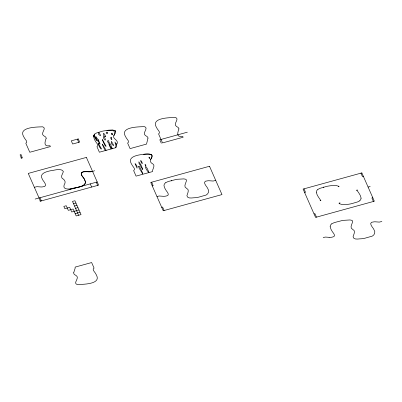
<?xml version="1.0" encoding="UTF-8"?>
<svg xmlns="http://www.w3.org/2000/svg" width="402" height="402" viewBox="0 0 402 402"><rect width="100%" height="100%" fill="white"/><g stroke="black" fill="none" stroke-linecap="round" stroke-linejoin="round"><path stroke-width="0.6" d="M115.856 147.67L116.5 144.735L114.972 141.991L115.62 144.921A11.764 10.156 26.4 0 0 116.077 145.851L115.856 147.67L99.384 152.207L96.947 146.675C99.626 145.278 95.721 142.444 95.184 140.765A23.592 20.366 26.4 0 1 94.395 139.328L93.565 136.278L94.746 134.047L96.586 132.951L102.626 131.137L108.414 130.198L113.228 130.142L115.128 133.097L114.836 133.74M114.676 134.072C110.359 139.192 119.902 139.479 116.66 144.338M150.649 159.594C149.735 161.428 151.102 163.182 152.77 163.835C155.74 165.724 152.177 169.051 152.544 171.584L136.072 176.121L133.635 170.589C136.313 169.192 132.409 166.358 131.871 164.679A23.592 20.366 26.4 0 1 131.082 163.242C126.283 154.283 147.333 153.644 151.559 154.514L152.157 155.886L150.649 159.594C155.293 153.403 147.996 153.428 143.559 154.273M116.907 143.69L116.5 144.735L116.605 144.469M113.962 135.68L115.394 132.328L115.143 130.796A1.317 1.136 26.4 0 0 114.871 130.6L115.49 131.554M359.589 200.889L357.679 201.889L351.921 203.588A21.17 18.276 26.4 0 1 350.69 203.884L348.469 204.256A45.441 39.23 26.4 0 1 346.715 204.447L342.152 204.528L339.755 203.834A1.347 1.161 26.4 0 1 339.288 203.09M165.483 182.779L168.116 181.538L176.639 179.317L183.804 178.89L185.644 179.242L186.508 180.006C186.503 182.674 182.804 186.578 186.543 188.362C189.885 189.593 187.483 193.427 186.9 195.734C187.513 199.291 192.854 197.603 195.427 197.704C198.482 197.498 201.322 196.307 204.266 195.593C207.608 195.317 210.025 191.613 207.859 188.749A23.753 20.512 26.4 0 0 207.07 187.307C205.06 184.739 202.236 180.799 207.754 180.799A9.889 8.537 26.4 0 1 208.97 180.734L213.145 181.036L215.738 180.423M317.836 189.417L320.113 188.287L326.278 186.498A20.532 17.728 26.4 0 1 327.479 186.216L329.6 185.87A55.722 48.114 26.4 0 1 331.374 185.669L336.157 185.528L338.574 186.221A1.015 0.879 26.4 0 1 338.73 186.397M331.645 223.844L334.278 222.602L342.8 220.381L349.966 219.954L351.8 220.306L352.67 221.07C352.665 223.738 348.966 227.643 352.705 229.426C356.046 230.658 353.644 234.492 353.062 236.798C353.675 240.356 359.016 238.667 361.589 238.768C364.644 238.562 367.483 237.371 370.428 236.657C373.77 236.381 376.187 232.678 374.021 229.813A23.753 20.512 26.4 0 0 373.232 228.371C371.222 225.803 368.398 221.864 373.915 221.864A9.889 8.537 26.4 0 1 375.126 221.798L379.307 222.1L381.9 221.487M82.797 185.84L83.998 185.096A5.271 4.553 26.4 0 0 85.289 183.352L85.43 181.779L84.706 179.759A23.808 20.557 26.4 0 0 84.37 179.106C74.923 167.845 89.234 173.764 94.626 170.689M69.209 189.533C74.189 186.814 82.862 188.618 85.45 182.644A3.744 3.231 26.4 0 0 85.465 182.116L84.37 179.106A25.075 21.653 26.4 0 0 83.551 177.689C78.686 172.749 82.405 170.935 87.742 171.739M34.361 187.287L36.949 186.674L41.13 186.975A9.889 8.537 26.4 0 0 42.341 186.91C47.863 186.91 45.039 182.97 43.029 180.403A23.592 20.366 26.4 0 1 42.24 178.96C38.868 173.538 46.557 171.559 50.471 170.775C54.18 170.458 60.948 167.795 63.335 171.378C63.079 173.679 60.36 176.126 62.189 178.382C64.652 179.573 66.224 181.99 64.235 184.654C61.225 192.945 78.631 187.061 82.44 185.97M92.505 171.272L90.385 171.855L87.983 171.77M98.837 132.544L98.515 133.841A3.206 2.769 26.4 0 0 98.872 134.66L100.148 135.519M187.352 132.188L159.795 139.78L161.323 143.248M35.13 199.06L97.219 181.965M73.521 203.719L75.943 203.05M74.541 206.03L76.963 205.362M152.273 185.915L153.182 185.664L151.654 182.196M75.556 208.342L77.978 207.673M78.998 209.985L71.732 211.985L69.692 207.362L64.848 208.698L63.828 206.387L66.25 205.718L68.29 210.341L73.134 209.005L76.189 215.939L81.033 214.608L74.923 200.739L72.501 201.407L78.611 215.276M75.174 213.628L80.018 212.296M161.694 207.296L162.604 207.045L164.132 210.512M304.626 192.553L305.535 192.302L304.007 188.834M363.378 176.367L362.468 176.619L360.941 173.151M338.303 186.513L339.213 186.267M356.278 190.312L357.489 189.98M368.091 187.061L370.207 186.473M320.062 200.608L320.972 200.362M338.866 203.206L340.077 202.874M314.047 213.929L314.957 213.683L316.485 217.15M372.8 197.749L371.89 198L373.418 201.467M105.264 136.765L103.882 135.65A4.925 4.251 26.4 0 1 103.43 134.635C102.741 131.489 105.229 134.685 105.525 136.534A0.533 0.462 26.4 0 1 105.269 136.775M113.274 145.429L111.806 144.147A6.115 5.281 26.4 0 1 111.309 143.027L111.409 141.298L113.56 145.087A0.608 0.528 26.4 0 1 113.289 145.449M135.147 163.73L136.479 165.162A8.95 7.728 26.4 0 1 137.017 166.378L137.062 168.162L135.072 163.77M106.872 130.359L112.761 130.097L115.143 130.796A1.211 1.045 26.4 0 1 115.48 131.554M329.107 237.326L325.504 237.069A8.447 7.291 26.4 0 0 323.163 237.693M107.083 132.183L107.706 132.992A0.794 0.683 26.4 0 1 106.872 133.564A0.794 0.683 26.4 0 1 106.188 132.68A0.794 0.683 26.4 0 1 107.118 132.208M98.797 140.926L95.782 136.399L96.048 138.042A12.628 10.904 26.4 0 0 96.771 139.73L98.143 141.454L98.214 140.137L98.374 141.057A8.336 7.196 26.4 0 0 99.299 143.182L100.023 144.097L98.384 139.856M148.725 172.634C143.429 166.388 145.509 163.679 148.212 170.674A35.14 30.341 26.4 0 1 148.981 172.564M112.294 148.65A35.14 30.341 26.4 0 0 111.525 146.76C108.826 139.765 106.741 142.474 112.037 148.72M105.299 150.579L103.927 148.001A40.16 34.672 26.4 0 1 102.887 145.594L102.364 144.142L106.188 150.333M98.972 132.524L100.49 135.167A0.683 0.588 26.4 0 1 100.158 135.534M108.314 140.675L109.048 141.971A0.91 0.784 26.4 0 1 107.967 142.197A0.91 0.784 26.4 0 1 107.419 141.228A0.91 0.784 26.4 0 1 108.319 140.68M99.52 146.956L101.193 149.137L101.234 148.413L98.173 143.223L98.44 144.333A19.14 16.527 26.4 0 0 99.53 146.956M140.841 164.725L138.841 161.825L139.037 163.423L142.66 169.528L142.253 168.106A31.421 27.13 26.4 0 0 140.831 164.73M320.625 200.457L320.424 200.05A10.326 8.914 26.4 0 0 319.962 199.317L318.907 197.779A27.18 23.472 26.4 0 1 317.123 194.764L316.379 192.402M323.58 187.005L323.831 187.583M171.227 180.367L171.483 180.945M77.34 139.162L78.737 142.343M96.309 182.212L97.706 185.392M90.249 183.88L91.651 187.061M39.979 197.729L41.376 200.905M20.944 157.614L21.326 158.478M39.914 200.663L40.295 201.528M108.987 144.022L109.666 145.951A35.773 30.884 26.4 0 0 111.047 148.996M149.333 158.418L148.941 157.122A0.794 0.688 26.4 0 1 149.343 158.428M330.193 226.828L330.946 229.185A27.18 23.472 26.4 0 0 332.725 232.205C334.132 233.617 335.811 236.788 332.565 237.029A10.683 9.221 26.4 0 1 329.112 237.341M94.746 134.047A5.095 4.402 26.4 0 0 93.967 135.032L96.857 140.439L95.736 139.187L93.817 135.333A4.201 3.623 26.4 0 0 93.545 136.64M111.867 133.233A0.955 0.824 26.4 0 1 112.253 133.208L112.65 134.504A0.965 0.834 26.4 0 1 112.459 134.58M112.48 134.615A0.834 0.719 26.4 0 1 111.349 134.132A0.834 0.719 26.4 0 1 111.851 133.193M98.279 140.132A0.623 0.538 26.4 0 1 98.374 139.851M165.518 182.82A4.638 4.005 26.4 0 0 163.991 185.764L164.79 188.121A27.18 23.472 26.4 0 0 166.564 191.141C167.971 192.558 169.649 195.724 166.403 195.965A10.683 9.221 26.4 0 1 162.951 196.276L159.343 196.005A8.447 7.291 26.4 0 0 157.001 196.628M356.931 190.131A8.864 7.653 26.4 0 0 357.413 190.905L358.353 192.277A28.567 24.663 26.4 0 1 360.308 195.538L361.046 197.9A3.884 3.357 26.4 0 1 361.006 198.613M361.021 198.618A4.829 4.171 26.4 0 1 359.569 200.864M316.339 192.402A4.638 4.005 26.4 0 1 317.871 189.458M330.153 226.828A4.638 4.005 26.4 0 1 331.68 223.884M142.207 163.378C141.388 163.84 139.579 158.353 141.62 161.544A5.211 4.497 26.4 0 1 142.157 162.946L142.207 163.378M110.796 137.836L110.821 138.177A2.191 1.889 26.4 0 0 111.339 139.218L111.856 139.594L111.409 137.218A0.533 0.462 26.4 0 0 111.188 137.228L110.796 137.836M138.66 166.257L139.052 168.056L142.785 173.93A29.14 25.16 26.4 0 0 141.901 171.513L141.625 170.835A40.421 34.899 26.4 0 0 140.926 169.312C140.368 168.599 139.569 165.835 138.66 166.257M46.175 138.293C44.632 142.529 43.501 146.901 50.014 145.745L50.386 146.589L29.793 152.257L25.823 143.258C28.502 141.861 24.597 139.027 24.06 137.348A23.592 20.366 26.4 0 1 23.271 135.911C18.814 126.761 38.11 127.032 42.637 126.816C47.33 128.143 39.924 133.283 43.657 135.725C44.632 136.434 46.16 136.821 46.175 138.293M73.737 272.596C73.42 274.285 75.124 274.888 76.239 275.621C79.978 278.063 72.566 283.199 77.264 284.531C81.792 284.314 101.083 284.586 96.631 275.435A23.592 20.366 26.4 0 0 95.842 273.993C95.299 272.315 91.395 269.486 94.073 268.089L91.636 262.556L75.169 267.089L75.079 268.461L73.737 272.596M147.976 138.117L146.534 144.082L130.067 148.614L127.63 143.082C130.308 141.685 126.404 138.851 125.861 137.172A23.592 20.366 26.4 0 1 125.072 135.735C120.615 126.58 139.911 126.856 144.439 126.635C149.137 127.967 141.725 133.107 145.464 135.549C146.434 136.258 147.966 136.645 147.976 138.117M178.915 128.947C177.372 133.188 176.242 137.559 182.754 136.399L183.126 137.243L162.534 142.911L158.569 133.911C161.247 132.514 157.343 129.685 156.8 128.007A23.592 20.366 26.4 0 1 156.011 126.565C151.554 117.414 170.85 117.685 175.378 117.469C180.076 118.801 172.664 123.937 176.403 126.379C177.372 127.087 178.905 127.474 178.915 128.947M106.033 146.137C105.314 146.83 104.404 144.042 103.957 143.489A33.899 29.266 26.4 0 1 103.344 142.152L102.897 141.072A23.427 20.226 26.4 0 1 102.349 139.509L106.033 146.137M103.43 136.891L103.58 137.976A5.517 4.764 26.4 0 0 104.017 138.966C107.038 143.137 104.259 134.826 103.43 136.891M21.01 154.68L20.1 154.926L21.502 158.107L22.406 157.855L21.01 154.68M78.249 138.911L71.28 140.831L72.682 144.011L79.646 142.092L78.249 138.911M86.395 157.403L28.246 173.418L40.471 201.156L98.616 185.141L86.395 157.403M209.502 166.262L150.745 182.448L163.222 210.764L221.974 194.578L209.502 166.262M361.85 172.9L303.098 189.086L315.575 217.397L374.327 201.216L361.85 172.9M145.735 165.885L144.996 164.589A0.915 0.789 26.4 0 1 145.735 165.885"/></g></svg>
